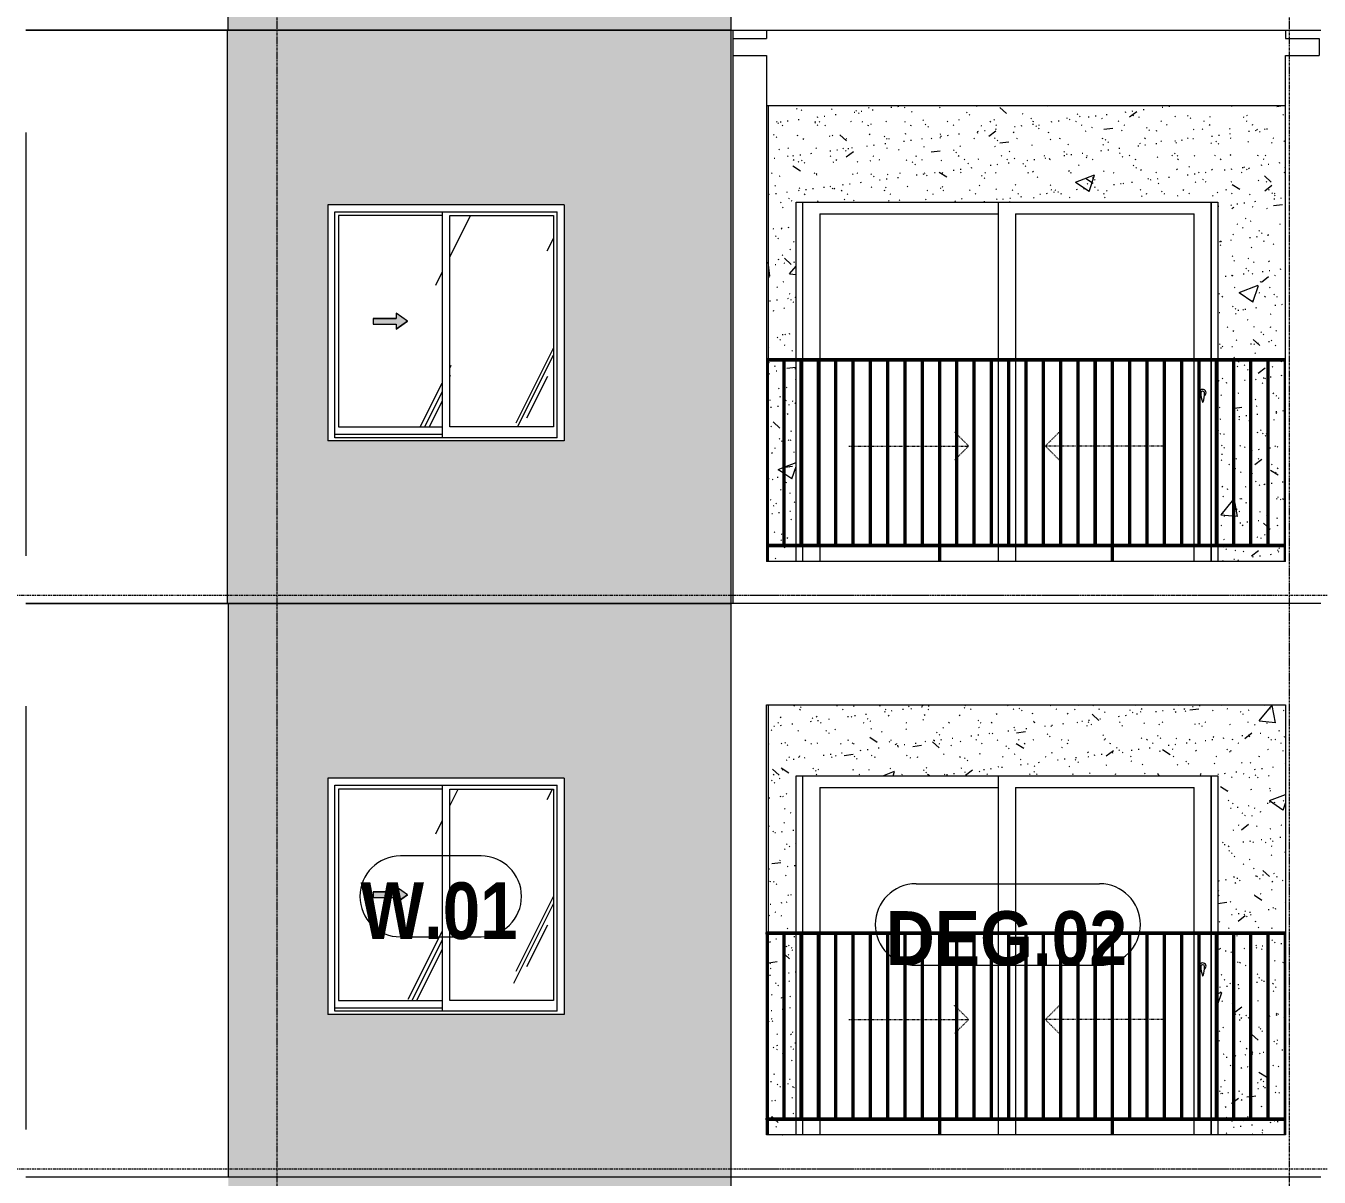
# Model space of a CAD drawing. Header units: millimetres. Extents: x 25061 to 259291, y -8723 to 35400.
# Drawn here: x 173820 to 181485, y 8950 to 15775 of the extents above; entities that cross this region are included whole.
import ezdxf

# ---------------------------------------------------------------- set-up
doc = ezdxf.new("R2010")
doc.units = ezdxf.units.MM
for name, pattern in [('1 NÉT CALL OUT', [6, 3, -3]), ('Centre', [31.75, 6.35, -4.7625, 15.875, -4.7625]), ('Dash', [6.35, 3.175, -3.175]), ('Dash 1_8_', [6.35, 3.175, -3.175]), ('Grid Line', [22.225, 12.7, -3.175, 3.175, -3.175])]:
    doc.linetypes.add(name, pattern=pattern)
for name, color, linetype, lineweight in [('0-2', 50, 'Continuous', 5), ('A-AREA', 32, 'Dash 1_8_', 9), ('A-DETL-GENF', 92, 'Continuous', 9), ('A-DETL-GENF-3', 92, '1 NÉT CALL OUT', 9), ('A-DOOR', 31, 'Continuous', 9), ('A-DOOR-FRAM', 31, 'Continuous', 9), ('A-DOOR-HDLN', 31, 'Dash', 9), ('A-DOOR-IDEN', 31, 'Continuous', 9), ('A-FLOR-LEVL-2', 51, 'Centre', 9), ('A-GLAZ', 151, 'Continuous', 9), ('A-GLAZ-1', 7, '1 NÉT CALL OUT', 9), ('A-GLAZ-IDEN', 152, 'Continuous', 9), ('A-WALL', 113, 'Continuous', 9), ('A-WALL-PATT-2', 9, 'Continuous', 9), ('A-WALL-PATT-3', 111, 'Continuous', 5), ('I-WALL-2', 7, 'Continuous', 9), ('S-BEAM-3', 7, 'Continuous', 9), ('S-COLS', 52, 'Continuous', 9), ('S-GRID-1', 1, 'Grid Line', 9)]:
    doc.layers.add(name, color=color, linetype=linetype, lineweight=lineweight)
doc.styles.add('Arial_B_1', font='arialbd.ttf', dxfattribs={"width": 0.9, "height": 320})
doc.styles.add('Arial_B_2', font='arialbd.ttf', dxfattribs={"width": 0.85, "height": 336})
pattern_1 = [(50, (-80880.3, 14125), (1165.98, -102.01), [121.92, -1341.12]), (355, (-80880.3, 14125), (-225.554, 1222.763), [97.536, -1072.896]), (100.451, (-80783.1, 14116.5), (940.433, 1120.746), [103.616, -1139.776]), (46.184, (-80880.3, 14450.1), (1734.91, -269.07), [182.88, -2011.68]), (96.636, (-80735.7, 14427.7), (1519.38, 1583.54), [155.42, -1709.66]), (351.184, (-80880.3, 14450.1), (1519.39, 1583.52), [146.3, -1609.34]), (21, (-80717.7, 14368.8), (970.33, -654.498), [121.92, -1341.12]), (326, (-80717.7, 14368.8), (395.53, 1178.804), [97.536, -1072.896]), (71.451, (-80636.9, 14314.3), (1365.87, 524.296), [103.616, -1139.776]), (37.5, (-80880.3, 14125), (19.767, 541.153), [53.645, -1006.246, 53.645, -1035.507, -1076.96]), (37.5, (-80880.3, 14125), (19.767, 541.153), [-2149.043, 53.645, -1023.315]), (7.5, (-80880.3, 14125), (427.646, 641.156), [53.645, -567.334, 53.645, -981.862, -410.464]), (7.5, (-80880.3, 14125), (427.646, 641.156), [-1656.486, 53.645, -356.82]), (327.5, (-81242.8, 14125), (867.782, -36.665), [53.645, -352.755, 53.645, -1214.323, -1682.496]), (327.5, (-81242.8, 14125), (867.782, -36.665), [-1674.368, 53.645, -1628.85]), (317.5, (-81405.4, 14125), (948.028, 162.73), [53.645, -474.675, 53.645, -788.416, -1194.816]), (317.5, (-81405.4, 14125), (948.028, 162.73), [-1370.38, 53.645, -1141.17])]
pattern_2 = [(37.5, (-80880.3, 14125), (-5.1206, 156.61216), [5.364, -118.181, 5.364, -132.812, -132.08]), (37.5, (-80880.3, 14125), (-5.1206, 156.61216), [-261.722, 5.364, -126.716]), (7.5, (-80880.3, 14125), (143.847, 229.3842), [5.364, -61.285, 5.364, -105.989, -42.672]), (7.5, (-80880.3, 14125), (143.847, 229.3842), [-178.003, 5.364, -37.308]), (327.5, (-80980.28, 14125), (253.1176, 0.4601), [5.364, -35.276, 5.364, -140.94, -191.008]), (327.5, (-80980.28, 14125), (253.1176, 0.4601), [-186.944, 5.364, -185.644]), (317.5, (-80980.28, 14125), (244.3381, 71.3376), [5.364, -14.956, 5.364, -90.546, -109.728]), (317.5, (-80980.28, 14125), (244.3381, 71.3376), [-116.23, 5.364, -104.364])]
pattern_3 = [(63.435, (-78970.7, 14236.3), (-0.002, 1625.6), [567.96, -3066.99]), (63.435, (-80596.3, 14236.3), (-0.002, 1625.6), [567.96, -3066.99]), (63.435, (-78192.5, 14550.35), (-0.002, 1625.6), [567.96, -3066.99]), (63.435, (-79818.1, 14550.35), (-0.002, 1625.6), [567.96, -3066.99]), (63.435, (-78310.3, 14439.5), (-0.002, 1625.6), [567.96, -3066.99]), (63.435, (-79935.9, 14439.5), (-0.002, 1625.6), [567.96, -3066.99]), (63.435, (-78430.35, 15074.4), (-0.002, 1625.6), [276.055, -3358.9]), (63.435, (-80055.95, 15074.4), (-0.002, 1625.6), [276.055, -3358.9]), (63.435, (-78508.9, 14976.15), (-0.002, 1625.6), [567.96, -3066.99]), (63.435, (-80134.5, 14976.15), (-0.002, 1625.6), [567.96, -3066.99]), (63.435, (-78495, 15046.7), (-0.002, 1625.6), [567.96, -3066.99]), (63.435, (-80120.6, 15046.7), (-0.002, 1625.6), [567.96, -3066.99]), (63.435, (-79150.9, 14737.2), (-0.002, 1625.6), [567.96, -3066.99]), (63.435, (-80776.5, 14737.2), (-0.002, 1625.6), [567.96, -3066.99]), (63.435, (-79137, 14820.35), (-0.002, 1625.6), [567.96, -3066.99]), (63.435, (-80762.6, 14820.35), (-0.002, 1625.6), [567.96, -3066.99]), (63.435, (-79133.3, 14880.3), (-0.002, 1625.6), [567.96, -3066.99]), (63.435, (-80758.9, 14880.3), (-0.002, 1625.6), [567.96, -3066.99])]

# ---------------------------------------------------------------- blocks, each defined once
blk = doc.blocks.new('NCV_TKTC_KET CAU_rvt-2-TKCS_MẶT CẮT 2')
at = {"layer": 'S-BEAM-3'}
for p, q in [((-99777.7, 15700), (-99777.7, 15600)), ((-99977.7, 15300), (-103052.6, 15300))]:
    blk.add_line(p, q, dxfattribs=at)
blk = doc.blocks.new('NCV_TKTC_TANG 3 - 4_rvt-3-TKCS_MẶT CẮT 2')
at = {"layer": 'A-WALL-PATT-2'}
h = blk.add_hatch(dxfattribs=at)
h.set_pattern_fill('FP_37', color=256, style=0, pattern_type=2)
h.set_pattern_definition(pattern_1)
h.paths.add_polyline_path([(-99982.6, 12600), (-99982.6, 12690), (-100377.6, 12690), (-100377.6, 12600), (-100003.9, 12600)])
h.paths.add_polyline_path([(-103042.6, 12600), (-102877.6, 12600), (-102877.6, 12690), (-103042.6, 12690)])
h.paths.add_polyline_path([(-103024.5, 12700), (-102955.1, 12700), (-102955.1, 13790), (-103042.6, 13790), (-103042.6, 12700)])
h.paths.add_polyline_path([(-100075.1, 12700), (-99982.6, 12700), (-99982.6, 13790), (-100075.1, 13790), (-100075.1, 12952)])
h.paths.add_polyline_path([(-102877.6, 12700), (-102877.6, 13790), (-102945.1, 13790), (-102945.1, 12700)])
h.paths.add_polyline_path([(-100177.6, 12700), (-100085.1, 12700), (-100085.1, 13790), (-100177.6, 13790), (-100177.6, 12952)])
h.paths.add_polyline_path([(-100377.6, 12700), (-100290.1, 12700), (-100290.1, 13790), (-100377.6, 13790), (-100377.6, 12952)])
h.paths.add_polyline_path([(-100280.1, 12700), (-100187.6, 12700), (-100187.6, 13790), (-100280.1, 13790), (-100280.1, 12952)])
h.paths.add_polyline_path([(-99977.6, 13800), (-99977.7, 15300), (-103042.6, 15300), (-103042.6, 13800), (-102877.6, 13800), (-102877.6, 14730), (-100377.6, 14730), (-100377.6, 13800), (-100165.2, 13800)])
h = blk.add_hatch(dxfattribs=at)
h.set_pattern_fill('FP_38', color=256, style=0, pattern_type=2)
h.set_pattern_definition(pattern_2)
h.paths.add_polyline_path([(-99982.6, 12600), (-99982.6, 12690), (-100377.6, 12690), (-100377.6, 12600), (-100003.9, 12600)])
h.paths.add_polyline_path([(-103042.6, 12600), (-102877.6, 12600), (-102877.6, 12690), (-103042.6, 12690)])
h.paths.add_polyline_path([(-103024.5, 12700), (-102955.1, 12700), (-102955.1, 13790), (-103042.6, 13790), (-103042.6, 12700)])
h.paths.add_polyline_path([(-100075.1, 12700), (-99982.6, 12700), (-99982.6, 13790), (-100075.1, 13790), (-100075.1, 12952)])
h.paths.add_polyline_path([(-102877.6, 12700), (-102877.6, 13790), (-102945.1, 13790), (-102945.1, 12700)])
h.paths.add_polyline_path([(-100177.6, 12700), (-100085.1, 12700), (-100085.1, 13790), (-100177.6, 13790), (-100177.6, 12952)])
h.paths.add_polyline_path([(-100377.6, 12700), (-100290.1, 12700), (-100290.1, 13790), (-100377.6, 13790), (-100377.6, 12952)])
h.paths.add_polyline_path([(-100280.1, 12700), (-100187.6, 12700), (-100187.6, 13790), (-100280.1, 13790), (-100280.1, 12952)])
h.paths.add_polyline_path([(-99977.6, 13800), (-99977.7, 15300), (-103042.6, 15300), (-103042.6, 13800), (-102877.6, 13800), (-102877.6, 14730), (-100377.6, 14730), (-100377.6, 13800), (-100165.2, 13800)])
at = {"layer": 'I-WALL-2'}
for p, q in [((-103042.6, 15300), (-103042.6, 13800)), ((-102877.6, 13800), (-102877.6, 14730)), ((-102877.6, 14730), (-100377.6, 14730)), ((-100377.6, 14730), (-100377.6, 13800)), ((-103042.6, 13790), (-103042.6, 12700)), ((-102877.6, 12700), (-102877.6, 13790)), ((-100377.6, 13790), (-100377.6, 12700)), ((-103042.6, 12690), (-103042.6, 12600)), ((-102877.6, 12600), (-102877.6, 12690)), ((-100377.6, 12690), (-100377.6, 12600))]:
    blk.add_line(p, q, dxfattribs=at)
blk = doc.blocks.new('NCV_TKTC_TANG 3 - 4_rvt-4-TKCS_MẶT CẮT 2')
at = {"layer": 'A-WALL-PATT-2'}
h = blk.add_hatch(dxfattribs=at)
h.set_pattern_fill('FP_37', color=256, style=0, pattern_type=2)
h.set_pattern_definition(pattern_1)
h.paths.add_polyline_path([(-99982.6, 9200), (-99982.6, 9290), (-100377.6, 9290), (-100377.6, 9200), (-100003.9, 9200)])
h.paths.add_polyline_path([(-103042.6, 9200), (-102877.6, 9200), (-102877.6, 9290), (-103042.6, 9290), (-103042.6, 9212.6)])
h.paths.add_polyline_path([(-99982.6, 9300), (-99982.6, 10390), (-100075.1, 10390), (-100075.1, 9300), (-100021.4, 9300)])
h.paths.add_polyline_path([(-102945.1, 9300), (-102877.6, 9300), (-102877.6, 10390), (-102945.1, 10390)])
h.paths.add_polyline_path([(-102955.1, 9300), (-102955.1, 10390), (-103042.6, 10390), (-103042.6, 9300), (-103024.5, 9300)])
h.paths.add_polyline_path([(-100377.6, 9300), (-100290.1, 9300), (-100290.1, 10390), (-100377.6, 10390), (-100377.6, 9867.5)])
h.paths.add_polyline_path([(-100280.1, 9300), (-100187.6, 9300), (-100187.6, 10390), (-100280.1, 10390), (-100280.1, 9867.5)])
h.paths.add_polyline_path([(-100177.6, 9300), (-100085.1, 9300), (-100085.1, 10390), (-100177.6, 10390), (-100177.6, 9867.5)])
h.paths.add_polyline_path([(-102944.9, 10400), (-102877.6, 10400), (-102877.6, 11330), (-100377.6, 11330), (-100377.6, 10400), (-99977.6, 10400), (-99977.6, 11750), (-103042.6, 11750), (-103042.6, 10400), (-102948.5, 10400)])
h = blk.add_hatch(dxfattribs=at)
h.set_pattern_fill('FP_38', color=256, style=0, pattern_type=2)
h.set_pattern_definition(pattern_2)
h.paths.add_polyline_path([(-99982.6, 9200), (-99982.6, 9290), (-100377.6, 9290), (-100377.6, 9200), (-100003.9, 9200)])
h.paths.add_polyline_path([(-103042.6, 9200), (-102877.6, 9200), (-102877.6, 9290), (-103042.6, 9290), (-103042.6, 9212.6)])
h.paths.add_polyline_path([(-99982.6, 9300), (-99982.6, 10390), (-100075.1, 10390), (-100075.1, 9300), (-100021.4, 9300)])
h.paths.add_polyline_path([(-102945.1, 9300), (-102877.6, 9300), (-102877.6, 10390), (-102945.1, 10390)])
h.paths.add_polyline_path([(-102955.1, 9300), (-102955.1, 10390), (-103042.6, 10390), (-103042.6, 9300), (-103024.5, 9300)])
h.paths.add_polyline_path([(-100377.6, 9300), (-100290.1, 9300), (-100290.1, 10390), (-100377.6, 10390), (-100377.6, 9867.5)])
h.paths.add_polyline_path([(-100280.1, 9300), (-100187.6, 9300), (-100187.6, 10390), (-100280.1, 10390), (-100280.1, 9867.5)])
h.paths.add_polyline_path([(-100177.6, 9300), (-100085.1, 9300), (-100085.1, 10390), (-100177.6, 10390), (-100177.6, 9867.5)])
h.paths.add_polyline_path([(-102944.9, 10400), (-102877.6, 10400), (-102877.6, 11330), (-100377.6, 11330), (-100377.6, 10400), (-99977.6, 10400), (-99977.6, 11750), (-103042.6, 11750), (-103042.6, 10400), (-102948.5, 10400)])
at = {"layer": 'I-WALL-2'}
for p, q in [((-103042.6, 11750), (-103042.6, 10400)), ((-102877.6, 10400), (-102877.6, 11330)), ((-102877.6, 11330), (-100377.6, 11330)), ((-100377.6, 11330), (-100377.6, 10400)), ((-103042.6, 10390), (-103042.6, 9300)), ((-102877.6, 9300), (-102877.6, 10390)), ((-100377.6, 10390), (-100377.6, 9300)), ((-103042.6, 9290), (-103042.6, 9200)), ((-102877.6, 9200), (-102877.6, 9290)), ((-100377.6, 9290), (-100377.6, 9200))]:
    blk.add_line(p, q, dxfattribs=at)
blk = doc.blocks.new('1_FAMILY RVT - W01-WxH 1400x1400xmm-V134-TKCS_MẶT CẮT 2')
at = {"layer": 'A-DETL-GENF-3'}
blk.add_hatch(color=256, dxfattribs=at).paths.add_polyline_path([(-105248.1, 10576.5), (-105180.3, 10623.9), (-105248.1, 10671.4), (-105248.1, 10640.9), (-105383.5, 10640.9), (-105383.5, 10607), (-105248.1, 10607)])
at = {"layer": 'A-GLAZ'}
h = blk.add_hatch(dxfattribs=at)
h.set_pattern_fill('FP_35', color=256, style=0, pattern_type=2)
h.set_pattern_definition(pattern_3)
h.paths.add_polyline_path([(-104974.8, 9997), (-104974.8, 11250.9), (-105589.1, 11250.9), (-105589.1, 9997)])
h.paths.add_polyline_path([(-105248.1, 10576.5), (-105248.1, 10607), (-105383.5, 10607), (-105383.5, 10640.9), (-105248.1, 10640.9), (-105248.1, 10671.4), (-105180.3, 10623.9), (-105204.5, 10607)])
h = blk.add_hatch(dxfattribs=at)
h.set_pattern_fill('FP_35', color=256, style=0, pattern_type=2)
h.set_pattern_definition(pattern_3)
h.paths.add_polyline_path([(-104538.9, 9997), (-104316.1, 9997), (-104316.1, 11250.9), (-104930.3, 11250.9), (-104930.3, 9997)])
at = {"layer": 'A-DETL-GENF'}
for p, q in [((-105248.1, 10671.4), (-105248.1, 10640.9)), ((-105180.3, 10623.9), (-105248.1, 10671.4)), ((-105180.3, 10623.9), (-105248.1, 10671.4)), ((-105248.1, 10671.4), (-105248.1, 10640.9)), ((-105383.5, 10640.9), (-105383.5, 10607)), ((-105383.5, 10640.9), (-105248.1, 10640.9)), ((-105248.1, 10640.9), (-105383.5, 10640.9)), ((-105383.5, 10640.9), (-105383.5, 10607)), ((-105383.5, 10607), (-105248.1, 10607)), ((-105383.5, 10607), (-105248.1, 10607)), ((-105180.3, 10623.9), (-105248.1, 10576.5)), ((-105248.1, 10576.5), (-105180.3, 10623.9)), ((-105248.1, 10607), (-105248.1, 10576.5)), ((-105248.1, 10607), (-105248.1, 10576.5))]:
    blk.add_line(p, q, dxfattribs=at)
at = {"layer": 'A-GLAZ'}
for p, q in [((-104252.6, 11314.4), (-105652.6, 11314.4)), ((-105652.6, 11314.4), (-105652.6, 9914.4)), ((-105611.6, 11273.5), (-104293.5, 11273.5)), ((-105611.6, 9933.5), (-105611.6, 11273.5)), ((-104974.8, 11273.5), (-104974.8, 9933.5)), ((-104293.5, 9933.5), (-104293.5, 11273.5)), ((-104252.6, 11314.4), (-104252.6, 9914.4)), ((-105589.1, 11250.9), (-105589.1, 9997)), ((-104974.8, 11250.9), (-105589.1, 11250.9)), ((-104930.3, 9997), (-104930.3, 11250.9)), ((-104930.3, 11250.9), (-104316.1, 11250.9)), ((-104316.1, 11250.9), (-104316.1, 9997)), ((-105589.1, 9997), (-104974.8, 9997)), ((-104316.1, 9997), (-104930.3, 9997)), ((-104252.6, 9914.4), (-105652.6, 9914.4)), ((-104974.8, 9952.5), (-105611.6, 9952.5)), ((-104974.8, 9952.5), (-105611.6, 9952.5)), ((-104293.5, 9933.5), (-105611.6, 9933.5))]:
    blk.add_line(p, q, dxfattribs=at)
blk = doc.blocks.new('DEG_02-DEG_03 - DEG_02-2500x2400mm-CỬA ĐI 02 CÁNH TRƯỢT-V135-TKCS_MẶT CẮT 2')
at = {"layer": 'A-DOOR'}
for p, q in [((-101677.6, 10400), (-101677.6, 11330)), ((-100417.6, 11330), (-100417.6, 10400)), ((-102737.6, 11260), (-102737.6, 10400)), ((-102737.6, 11260), (-101677.6, 11260)), ((-101577.6, 11260), (-101577.6, 10400)), ((-101577.6, 11260), (-100517.6, 11260)), ((-100517.6, 10400), (-100517.6, 11260)), ((-102737.6, 10390), (-102737.6, 9300)), ((-101677.6, 9300), (-101677.6, 10390)), ((-101577.6, 10390), (-101577.6, 9300)), ((-100517.6, 9300), (-100517.6, 10390)), ((-100417.6, 10390), (-100417.6, 9300)), ((-102737.6, 9290), (-102737.6, 9200)), ((-101677.6, 9200), (-101677.6, 9290)), ((-101577.6, 9290), (-101577.6, 9200)), ((-100517.6, 9200), (-100517.6, 9290)), ((-100417.6, 9290), (-100417.6, 9200))]:
    blk.add_line(p, q, dxfattribs=at)
at = {"layer": 'A-DOOR', "flags": 128}
blk.add_lwpolyline([(-100466.1, 10208.7), (-100466.1, 10208.7), (-100466.1, 10208.7), (-100466.1, 10208.7), (-100466.1, 10208.7), (-100466.1, 10208.7), (-100466.1, 10208.7), (-100466.2, 10208.7), (-100466.2, 10208.7), (-100466.2, 10208.7), (-100466.2, 10208.7), (-100466.3, 10208.7), (-100466.3, 10208.7), (-100466.3, 10208.7), (-100466.4, 10208.7), (-100466.4, 10208.7), (-100466.4, 10208.7), (-100466.5, 10208.7), (-100466.5, 10208.7), (-100466.6, 10208.7), (-100466.6, 10208.7), (-100466.7, 10208.7), (-100466.7, 10208.7), (-100466.8, 10208.7), (-100466.8, 10208.7), (-100466.9, 10208.7), (-100466.9, 10208.7), (-100467, 10208.7), (-100467, 10208.7), (-100467.1, 10208.7), (-100467.1, 10208.7), (-100467.2, 10208.7), (-100467.3, 10208.7), (-100467.3, 10208.7), (-100467.4, 10208.7), (-100467.4, 10208.7), (-100467.5, 10208.7), (-100467.5, 10208.7), (-100467.6, 10208.7), (-100467.7, 10208.7), (-100467.7, 10208.7), (-100467.8, 10208.7), (-100467.8, 10208.7), (-100467.9, 10208.7), (-100468, 10208.7), (-100468, 10208.7), (-100468.1, 10208.7), (-100468.1, 10208.7), (-100468.2, 10208.7), (-100468.2, 10208.7), (-100468.3, 10208.7), (-100468.3, 10208.7), (-100468.4, 10208.7), (-100468.4, 10208.7), (-100468.5, 10208.7), (-100468.5, 10208.7), (-100468.6, 10208.7), (-100468.6, 10208.7), (-100468.7, 10208.7), (-100468.7, 10208.7), (-100468.7, 10208.7), (-100468.8, 10208.7), (-100468.8, 10208.7), (-100468.8, 10208.7), (-100468.9, 10208.7), (-100468.9, 10208.7), (-100468.9, 10208.7), (-100469, 10208.7), (-100469, 10208.7), (-100469, 10208.7), (-100469, 10208.7), (-100469, 10208.7), (-100469, 10208.7), (-100469, 10208.7), (-100469.1, 10208.7), (-100469.1, 10208.7)], dxfattribs=at)
at = {"layer": 'A-DOOR'}
for centre, radius, start, end in [((-100467.6, 10200), 20, 0, 150), ((-100469.1, 10199.2), 9.45, 90, 180), ((-100313.8, 10199.2), 164.8, 180, 199.13397), ((-100466.1, 10199.2), 9.45, 0, 90), ((-100621.4, 10199.2), 164.8, 340.86603, 0), ((-100467.6, 10200), 20, 300, 0), ((-100467.6, 10200), 20, 210, 240), ((-100467.2, 10146), 2.34, 199.13397, 261.03098), ((-100467.9, 10146), 2.34, 278.96902, 340.86603)]:
    blk.add_arc(centre, radius, start, end, dxfattribs=at)
at = {"layer": 'A-DOOR-FRAM'}
for p, q in [((-102837.6, 10400), (-102837.6, 11330)), ((-100417.6, 10400), (-100417.6, 11330)), ((-102837.6, 9300), (-102837.6, 10390)), ((-100417.6, 9300), (-100417.6, 10390)), ((-102837.6, 9200), (-102837.6, 9290)), ((-100417.6, 9200), (-100417.6, 9290))]:
    blk.add_line(p, q, dxfattribs=at)
at = {"layer": 'A-DOOR-HDLN'}
for p, q in [((-101930.1, 9959.5), (-101939.7, 9969.1)), ((-101400.3, 9884.2), (-101315.5, 9969.1)), ((-101854.8, 9884.2), (-101920.1, 9949.5)), ((-102564.8, 9884.2), (-102545.1, 9884.2)), ((-102535.1, 9884.2), (-102442.6, 9884.2)), ((-102432.6, 9884.2), (-102340.1, 9884.2)), ((-102330.1, 9884.2), (-102237.6, 9884.2)), ((-102227.6, 9884.2), (-102135.1, 9884.2)), ((-102125.1, 9884.2), (-102032.6, 9884.2)), ((-102022.6, 9884.2), (-101930.1, 9884.2)), ((-101854.8, 9884.2), (-101920.1, 9819)), ((-101920.1, 9884.2), (-101854.8, 9884.2)), ((-101400.3, 9884.2), (-101315.5, 9799.4)), ((-101315.1, 9884.2), (-101400.3, 9884.2)), ((-101212.6, 9884.2), (-101305.1, 9884.2)), ((-101110.1, 9884.2), (-101202.6, 9884.2)), ((-101007.6, 9884.2), (-101100.1, 9884.2)), ((-100905.1, 9884.2), (-100997.6, 9884.2)), ((-100802.6, 9884.2), (-100895.1, 9884.2)), ((-100700.1, 9884.2), (-100792.6, 9884.2)), ((-101930.1, 9809), (-101939.7, 9799.4))]:
    blk.add_line(p, q, dxfattribs=at)
blk = doc.blocks.new('Railing - 10mm-1251313-TKCS_MẶT CẮT 2')
at = {"layer": ''}
for p, q in [((-60830.064287, 5900), (-60830.064287, 6990)), ((-60820.064287, 6990), (-60820.064287, 5900))]:
    blk.add_line(p, q, dxfattribs=at)
blk = doc.blocks.new('Railing - 50 x 10mm-1251315-TKCS_MẶT CẮT 2')
at = {"layer": ''}
for p, q in [((-59897.564287, 6990), (-59907.564287, 6990)), ((-59907.564287, 5800), (-59907.564287, 6990)), ((-59897.564287, 6990), (-59897.564287, 5800))]:
    blk.add_line(p, q, dxfattribs=at)
blk = doc.blocks.new('Railing - 50 x 10mm-1251311-TKCS_MẶT CẮT 2')
at = {"layer": ''}
for q in [(-60927.564287, 6990), (-60922.564287, 5800)]:
    blk.add_line((-60922.564287, 6990), q, dxfattribs=at)
blk = doc.blocks.new('Railing - 50 x 10mm-V188-TKCS_MẶT CẮT 2')
at = {"layer": ''}
for p in [(-91652.635618, 6990), (-91647.564287, 5800)]:
    blk.add_line(p, (-91647.564287, 6990), dxfattribs=at)
blk = doc.blocks.new('Railing - Railing-1558324-TKCS_MẶT CẮT 2')
at = {"layer": ''}
for p, q in [((-103052.6, 9290), (-103052.6, 9300)), ((-103052.6, 9300), (-99977.6, 9300)), ((-103052.6, 9290), (-99977.6, 9290))]:
    blk.add_line(p, q, dxfattribs=at)
blk.add_blockref('Railing - 50 x 10mm-V188-TKCS_MẶT CẮT 2', (-11400, 3400))
at = {"extrusion": (0, 0, -1), "zscale": -1}
for name, p in [('Railing - 10mm-1251313-TKCS_MẶT CẮT 2', (163775.1, 3400)), ('Railing - 10mm-1251313-TKCS_MẶT CẮT 2', (163672.6, 3400)), ('Railing - 10mm-1251313-TKCS_MẶT CẮT 2', (163570.1, 3400)), ('Railing - 10mm-1251313-TKCS_MẶT CẮT 2', (163467.6, 3400)), ('Railing - 10mm-1251313-TKCS_MẶT CẮT 2', (163365.1, 3400)), ('Railing - 10mm-1251313-TKCS_MẶT CẮT 2', (163262.6, 3400)), ('Railing - 10mm-1251313-TKCS_MẶT CẮT 2', (163160.1, 3400)), ('Railing - 10mm-1251313-TKCS_MẶT CẮT 2', (163057.6, 3400)), ('Railing - 10mm-1251313-TKCS_MẶT CẮT 2', (162955.1, 3400)), ('Railing - 50 x 10mm-1251315-TKCS_MẶT CẮT 2', (161930.1, 3400)), ('Railing - 10mm-1251313-TKCS_MẶT CẮT 2', (162750.1, 3400)), ('Railing - 10mm-1251313-TKCS_MẶT CẮT 2', (162647.6, 3400)), ('Railing - 10mm-1251313-TKCS_MẶT CẮT 2', (162545.1, 3400)), ('Railing - 10mm-1251313-TKCS_MẶT CẮT 2', (162442.6, 3400)), ('Railing - 10mm-1251313-TKCS_MẶT CẮT 2', (162340.1, 3400)), ('Railing - 10mm-1251313-TKCS_MẶT CẮT 2', (162237.6, 3400)), ('Railing - 10mm-1251313-TKCS_MẶT CẮT 2', (162135.1, 3400)), ('Railing - 10mm-1251313-TKCS_MẶT CẮT 2', (162032.6, 3400)), ('Railing - 10mm-1251313-TKCS_MẶT CẮT 2', (161930.1, 3400)), ('Railing - 50 x 10mm-1251315-TKCS_MẶT CẮT 2', (160905.1, 3400)), ('Railing - 10mm-1251313-TKCS_MẶT CẮT 2', (161725.1, 3400)), ('Railing - 10mm-1251313-TKCS_MẶT CẮT 2', (161622.6, 3400)), ('Railing - 10mm-1251313-TKCS_MẶT CẮT 2', (161520.1, 3400)), ('Railing - 10mm-1251313-TKCS_MẶT CẮT 2', (161417.6, 3400)), ('Railing - 10mm-1251313-TKCS_MẶT CẮT 2', (161315.1, 3400)), ('Railing - 10mm-1251313-TKCS_MẶT CẮT 2', (161212.6, 3400)), ('Railing - 10mm-1251313-TKCS_MẶT CẮT 2', (161110.1, 3400)), ('Railing - 10mm-1251313-TKCS_MẶT CẮT 2', (161007.6, 3400)), ('Railing - 10mm-1251313-TKCS_MẶT CẮT 2', (160905.1, 3400)), ('Railing - 50 x 10mm-1251311-TKCS_MẶT CẮT 2', (160905.1, 3400))]:
    blk.add_blockref(name, p, dxfattribs=at)
blk = doc.blocks.new('Top Rail Type - Top Rail_Internal_-1558325-TKCS_MẶT CẮT 2')
at = {"layer": ''}
for p, q in [((-103052.564287, 10390), (-103052.564287, 10400)), ((-99977.564287, 10400), (-103052.564287, 10400)), ((-99977.564287, 10390), (-103052.564287, 10390))]:
    blk.add_line(p, q, dxfattribs=at)
blk = doc.blocks.new('1_FAMILY RVT - W01-WxH 1400x1400xmm-V303-TKCS_MẶT CẮT 2')
at = {"layer": 'A-DETL-GENF-3'}
blk.add_hatch(color=256, dxfattribs=at).paths.add_polyline_path([(-105248.1, 13976.5), (-105180.3, 14023.9), (-105248.1, 14071.4), (-105248.1, 14040.9), (-105383.5, 14040.9), (-105383.5, 14007), (-105248.1, 14007)])
at = {"layer": 'A-GLAZ'}
h = blk.add_hatch(dxfattribs=at)
h.set_pattern_fill('FP_35', color=256, style=0, pattern_type=2)
h.set_pattern_definition(pattern_3)
h.paths.add_polyline_path([(-104974.8, 13397), (-104974.8, 14650.9), (-105589.1, 14650.9), (-105589.1, 13397)])
h.paths.add_polyline_path([(-105248.1, 13976.5), (-105248.1, 14007), (-105383.5, 14007), (-105383.5, 14040.9), (-105248.1, 14040.9), (-105248.1, 14071.4), (-105180.3, 14023.9), (-105204.5, 14007)])
h = blk.add_hatch(dxfattribs=at)
h.set_pattern_fill('FP_35', color=256, style=0, pattern_type=2)
h.set_pattern_definition(pattern_3)
h.paths.add_polyline_path([(-104316.1, 13397), (-104316.1, 14650.9), (-104930.3, 14650.9), (-104930.3, 13397), (-104538.9, 13397)])
at = {"layer": 'A-DETL-GENF'}
for p, q in [((-105383.5, 14040.9), (-105383.5, 14007)), ((-105383.5, 14040.9), (-105248.1, 14040.9)), ((-105248.1, 14040.9), (-105383.5, 14040.9)), ((-105383.5, 14040.9), (-105383.5, 14007)), ((-105248.1, 14071.4), (-105248.1, 14040.9)), ((-105180.3, 14023.9), (-105248.1, 14071.4)), ((-105180.3, 14023.9), (-105248.1, 14071.4)), ((-105248.1, 14071.4), (-105248.1, 14040.9)), ((-105383.5, 14007), (-105248.1, 14007)), ((-105383.5, 14007), (-105248.1, 14007)), ((-105180.3, 14023.9), (-105248.1, 13976.5)), ((-105248.1, 13976.5), (-105180.3, 14023.9)), ((-105248.1, 14007), (-105248.1, 13976.5)), ((-105248.1, 14007), (-105248.1, 13976.5))]:
    blk.add_line(p, q, dxfattribs=at)
at = {"layer": 'A-GLAZ'}
for p, q in [((-104252.6, 14714.4), (-105652.6, 14714.4)), ((-105652.6, 14714.4), (-105652.6, 13314.4)), ((-105611.6, 14673.5), (-104293.5, 14673.5)), ((-105611.6, 13333.5), (-105611.6, 14673.5)), ((-105589.1, 14650.9), (-105589.1, 13397)), ((-104974.8, 14650.9), (-105589.1, 14650.9)), ((-104974.8, 14673.5), (-104974.8, 13333.5)), ((-104930.3, 13397), (-104930.3, 14650.9)), ((-104930.3, 14650.9), (-104316.1, 14650.9)), ((-104316.1, 14650.9), (-104316.1, 13397)), ((-104293.5, 13333.5), (-104293.5, 14673.5)), ((-104252.6, 14714.4), (-104252.6, 13314.4)), ((-104974.8, 13352.5), (-105611.6, 13352.5)), ((-104974.8, 13352.5), (-105611.6, 13352.5)), ((-105589.1, 13397), (-104974.8, 13397)), ((-104316.1, 13397), (-104930.3, 13397)), ((-104252.6, 13314.4), (-105652.6, 13314.4)), ((-104293.5, 13333.5), (-105611.6, 13333.5))]:
    blk.add_line(p, q, dxfattribs=at)
blk = doc.blocks.new('Railing - 50 x 10mm-V186-TKCS_MẶT CẮT 2')
at = {"layer": ''}
for p in [(-57852.564287, 6990), (-57857.564287, 5800)]:
    blk.add_line(p, (-57857.564287, 6990), dxfattribs=at)
blk = doc.blocks.new('Railing - Railing-3817267-TKCS_MẶT CẮT 2')
at = {"layer": ''}
for p, q in [((-103052.6, 12700), (-99977.6, 12700)), ((-103052.6, 12690), (-99977.6, 12690))]:
    blk.add_line(p, q, dxfattribs=at)
at = {"extrusion": (0, 0, -1), "zscale": -1}
for name, p in [('Railing - 50 x 10mm-V186-TKCS_MẶT CẮT 2', (160905.1, 6800)), ('Railing - 10mm-1251313-TKCS_MẶT CẮT 2', (163775.1, 6800)), ('Railing - 10mm-1251313-TKCS_MẶT CẮT 2', (163672.6, 6800)), ('Railing - 10mm-1251313-TKCS_MẶT CẮT 2', (163570.1, 6800)), ('Railing - 10mm-1251313-TKCS_MẶT CẮT 2', (163467.6, 6800)), ('Railing - 10mm-1251313-TKCS_MẶT CẮT 2', (163365.1, 6800)), ('Railing - 10mm-1251313-TKCS_MẶT CẮT 2', (163262.6, 6800)), ('Railing - 10mm-1251313-TKCS_MẶT CẮT 2', (163160.1, 6800)), ('Railing - 10mm-1251313-TKCS_MẶT CẮT 2', (163057.6, 6800)), ('Railing - 10mm-1251313-TKCS_MẶT CẮT 2', (162955.1, 6800)), ('Railing - 50 x 10mm-1251315-TKCS_MẶT CẮT 2', (161930.1, 6800)), ('Railing - 10mm-1251313-TKCS_MẶT CẮT 2', (162750.1, 6800)), ('Railing - 10mm-1251313-TKCS_MẶT CẮT 2', (162647.6, 6800)), ('Railing - 10mm-1251313-TKCS_MẶT CẮT 2', (162545.1, 6800)), ('Railing - 10mm-1251313-TKCS_MẶT CẮT 2', (162442.6, 6800)), ('Railing - 10mm-1251313-TKCS_MẶT CẮT 2', (162340.1, 6800)), ('Railing - 10mm-1251313-TKCS_MẶT CẮT 2', (162237.6, 6800)), ('Railing - 10mm-1251313-TKCS_MẶT CẮT 2', (162135.1, 6800)), ('Railing - 10mm-1251313-TKCS_MẶT CẮT 2', (162032.6, 6800)), ('Railing - 10mm-1251313-TKCS_MẶT CẮT 2', (161930.1, 6800)), ('Railing - 50 x 10mm-1251315-TKCS_MẶT CẮT 2', (160905.1, 6800)), ('Railing - 10mm-1251313-TKCS_MẶT CẮT 2', (161725.1, 6800)), ('Railing - 10mm-1251313-TKCS_MẶT CẮT 2', (161622.6, 6800)), ('Railing - 10mm-1251313-TKCS_MẶT CẮT 2', (161520.1, 6800)), ('Railing - 10mm-1251313-TKCS_MẶT CẮT 2', (161417.6, 6800)), ('Railing - 10mm-1251313-TKCS_MẶT CẮT 2', (161315.1, 6800)), ('Railing - 10mm-1251313-TKCS_MẶT CẮT 2', (161212.6, 6800)), ('Railing - 10mm-1251313-TKCS_MẶT CẮT 2', (161110.1, 6800)), ('Railing - 10mm-1251313-TKCS_MẶT CẮT 2', (161007.6, 6800)), ('Railing - 10mm-1251313-TKCS_MẶT CẮT 2', (160905.1, 6800)), ('Railing - 50 x 10mm-1251311-TKCS_MẶT CẮT 2', (160905.1, 6800))]:
    blk.add_blockref(name, p, dxfattribs=at)
blk = doc.blocks.new('Top Rail Type - Top Rail_Internal_-3817268-TKCS_MẶT CẮT 2')
at = {"layer": ''}
for p, q in [((-99977.564287, 13800), (-103052.564287, 13800)), ((-99977.564287, 13790), (-103052.564287, 13790))]:
    blk.add_line(p, q, dxfattribs=at)
blk = doc.blocks.new('SSA-WINDOW TAG - 10-2062020-TKCS_MẶT CẮT 2')
at = {"layer": 'A-GLAZ-IDEN'}
for p, q in [((-117145.064287, 7454.4), (-117622.564287, 7454.4)), ((-117622.564287, 6974.4), (-117145.064287, 6974.4))]:
    blk.add_line(p, q, dxfattribs=at)
for centre, start, end in [((-117622.564287, 7214.4), 90, 270), ((-117145.064287, 7214.4), 270, 90)]:
    blk.add_arc(centre, 240, start, end, dxfattribs=at)
blk = doc.blocks.new('STN_Door Tag - STN_Door Tag-1788670-TKCS_MẶT CẮT 2')
at = {"layer": 'A-DOOR-IDEN'}
for p, q in [((-93966.7, 3889.1), (-92878.6, 3889.1)), ((-93966.7, 3406.1), (-92878.6, 3406.1))]:
    blk.add_line(p, q, dxfattribs=at)
for centre, start, end in [((-93966.7, 3647.6), 90, 270), ((-92878.6, 3647.6), 270, 90)]:
    blk.add_arc(centre, 241.5, start, end, dxfattribs=at)

msp = doc.modelspace()

# ---------------------------------------------------------------- hatches: boundary and pattern name
at = {"layer": 'A-WALL-PATT-3'}
h = msp.add_hatch(color=256, dxfattribs=at)
h.paths.add_polyline_path([(175133.4, 15750), (178000.2, 15750), (178000.2, 19150), (175020.2, 19150), (175020.2, 15750)])
h.paths.add_polyline_path([(177010.2, 16714.4), (175610.2, 16714.4), (175610.2, 18114.4), (177010.2, 18114.4), (177010.2, 16733.5)])
h = msp.add_hatch(color=256, dxfattribs=at)
h.paths.add_polyline_path([(175015.1, 12350), (178000.2, 12350), (178000.2, 15750), (175015.1, 15750), (175015.1, 12836.2)])
h.paths.add_polyline_path([(175610.2, 13314.4), (175610.2, 14714.4), (177010.2, 14714.4), (177010.2, 13314.4), (175651.1, 13314.4)])
h = msp.add_hatch(color=256, dxfattribs=at)
h.paths.add_polyline_path([(175020.1, 8950), (178000.2, 8950), (178000.2, 12350), (175020.1, 12350), (175020.1, 9200)])
h.paths.add_polyline_path([(176723.9, 9914.4), (175610.2, 9914.4), (175610.2, 11314.4), (177010.2, 11314.4), (177010.2, 9914.4), (176969.3, 9914.4)])
h = msp.add_hatch(color=256, dxfattribs=at)
h.paths.add_polyline_path([(177979.3, 5600), (178000.2, 5600), (178000.2, 8950), (175020.1, 8950), (175020.3, 5600), (177948.9, 5600)])
h.paths.add_polyline_path([(175651.1, 6514.4), (175610.2, 6514.4), (175610.2, 7914.4), (177010.2, 7914.4), (177010.2, 6514.4), (176723.9, 6514.4)])

# ---------------------------------------------------------------- linework, layer by layer
at = {"layer": 'A-AREA'}
for p, q in [((178110.2, 12400), (181210.2, 12400)), ((178110.2, 9000), (181210.2, 9000))]:
    msp.add_line(p, q, dxfattribs=at)
at = {"layer": 'A-FLOR-LEVL-2'}
for p, q in [((147110.2, 12400), (255566.7, 12400)), ((147110.2, 9000), (255566.7, 9000))]:
    msp.add_line(p, q, dxfattribs=at)
at = {"layer": 'A-WALL'}
for p, q in [((178000.2, 5600), (178000.2, 29350)), ((175020.2, 15750), (175020.2, 19150)), ((173820.2, 15750), (181495.2, 15750)), ((175015.1, 15750), (173820.2, 15750)), ((175015.1, 12350), (175015.1, 15750)), ((178000.2, 15750), (175020.2, 15750)), ((178010.2, 15750), (178010.2, 12350)), ((178010.2, 15600), (178210.2, 15600)), ((178210.2, 15600), (178210.2, 12600)), ((181285.2, 12600), (181285.2, 15600)), ((181285.2, 15600), (181485.2, 15600)), ((173820.2, 15142.9), (173820.2, 12632.3)), ((181285.2, 12600), (178210.2, 12600)), ((175010.1, 12350), (173820.2, 12350)), ((173820.2, 12350), (178000.2, 12350)), ((181495.2, 12350), (175020.1, 12350)), ((175020.1, 12350), (175020.1, 8950)), ((173820.2, 11742.9), (173820.2, 9232.3)), ((178210.1, 9200), (178210.1, 11750)), ((178210.1, 11750), (181285.2, 11750)), ((181285.2, 11750), (181285.2, 9200)), ((181285.2, 9200), (178210.1, 9200)), ((181495.2, 8950), (173820.2, 8950))]:
    msp.add_line(p, q, dxfattribs=at)
at = {"layer": 'S-COLS'}
for p, q in [((178210.1, 15750), (178210.1, 15700)), ((181285.2, 15750), (181285.2, 15700)), ((178010.2, 15700), (178210.1, 15700)), ((181285.2, 15700), (181485.2, 15700))]:
    msp.add_line(p, q, dxfattribs=at)
at = {"layer": 'S-GRID-1'}
for p, q in [((175310.2, -3283.1), (175310.2, 30285.9)), ((181310.2, -3283.1), (181310.2, 30285.9))]:
    msp.add_line(p, q, dxfattribs=at)

# ---------------------------------------------------------------- block references
at = {"layer": ''}
for name in ['Top Rail Type - Top Rail_Internal_-3817268-TKCS_MẶT CẮT 2', 'Railing - Railing-3817267-TKCS_MẶT CẮT 2', 'Railing - Railing-1558324-TKCS_MẶT CẮT 2', 'Top Rail Type - Top Rail_Internal_-1558325-TKCS_MẶT CẮT 2']:
    msp.add_blockref(name, (281262.8, 0), dxfattribs=at)
at = {"layer": '0-2'}
for name in ['NCV_TKTC_KET CAU_rvt-2-TKCS_MẶT CẮT 2', 'NCV_TKTC_TANG 3 - 4_rvt-3-TKCS_MẶT CẮT 2', 'NCV_TKTC_TANG 3 - 4_rvt-4-TKCS_MẶT CẮT 2']:
    msp.add_blockref(name, (281262.8, 0), dxfattribs=at)
at = {"layer": 'A-DOOR'}
for p in [(281262.8, 3400), (281262.8, 0)]:
    msp.add_blockref('DEG_02-DEG_03 - DEG_02-2500x2400mm-CỬA ĐI 02 CÁNH TRƯỢT-V135-TKCS_MẶT CẮT 2', p, dxfattribs=at)
at = {"layer": 'A-DOOR-IDEN'}
msp.add_blockref('STN_Door Tag - STN_Door Tag-1788670-TKCS_MẶT CẮT 2', (273062.8, 6800), dxfattribs=at)
at = {"layer": 'A-GLAZ-1'}
for name in ['1_FAMILY RVT - W01-WxH 1400x1400xmm-V303-TKCS_MẶT CẮT 2', '1_FAMILY RVT - W01-WxH 1400x1400xmm-V134-TKCS_MẶT CẮT 2']:
    msp.add_blockref(name, (281262.8, 0), dxfattribs=at)
at = {"layer": 'A-GLAZ-IDEN'}
msp.add_blockref('SSA-WINDOW TAG - 10-2062020-TKCS_MẶT CẮT 2', (293662.8, 3400), dxfattribs=at)

# ---------------------------------------------------------------- texts
at = {"layer": 'A-DOOR-IDEN', "insert": (179632, 10364.6), "char_height": 320, "width": 1467.36, "attachment_point": 5, "line_spacing_factor": 0.936439, "style": 'Arial_B_1'}
msp.add_mtext('\\pt7.2,14.4,21.6,28.8,36,43.2,50.4,57.6,64.8,72,79.2,86.4,93.6,100.8,108,115.2,122.4,129.6,136.8,144,151.2,158.4,165.6,172.8,180,187.2,194.4,201.6,208.8,216,223.2,230.4;DEG.02', dxfattribs=at)
at = {"layer": 'A-GLAZ-IDEN', "insert": (176269, 10527.1), "char_height": 336, "width": 962.88, "attachment_point": 5, "line_spacing_factor": 0.936439, "style": 'Arial_B_2'}
msp.add_mtext('\\pt6.80064,13.60128,20.39856,27.1992,33.99984,40.80048,47.60112,54.3984,61.19904,67.99968,74.80032,81.60096,88.4016,95.19888,101.99952,108.80016,115.6008,122.40144,129.19872,135.99936,142.8,149.60064,156.40128,163.19856,169.9992,176.79984,183.60048,190.40112,197.1984,203.99904,210.79968,217.60032;W.01', dxfattribs=at)

doc.saveas('drawing.dxf')
